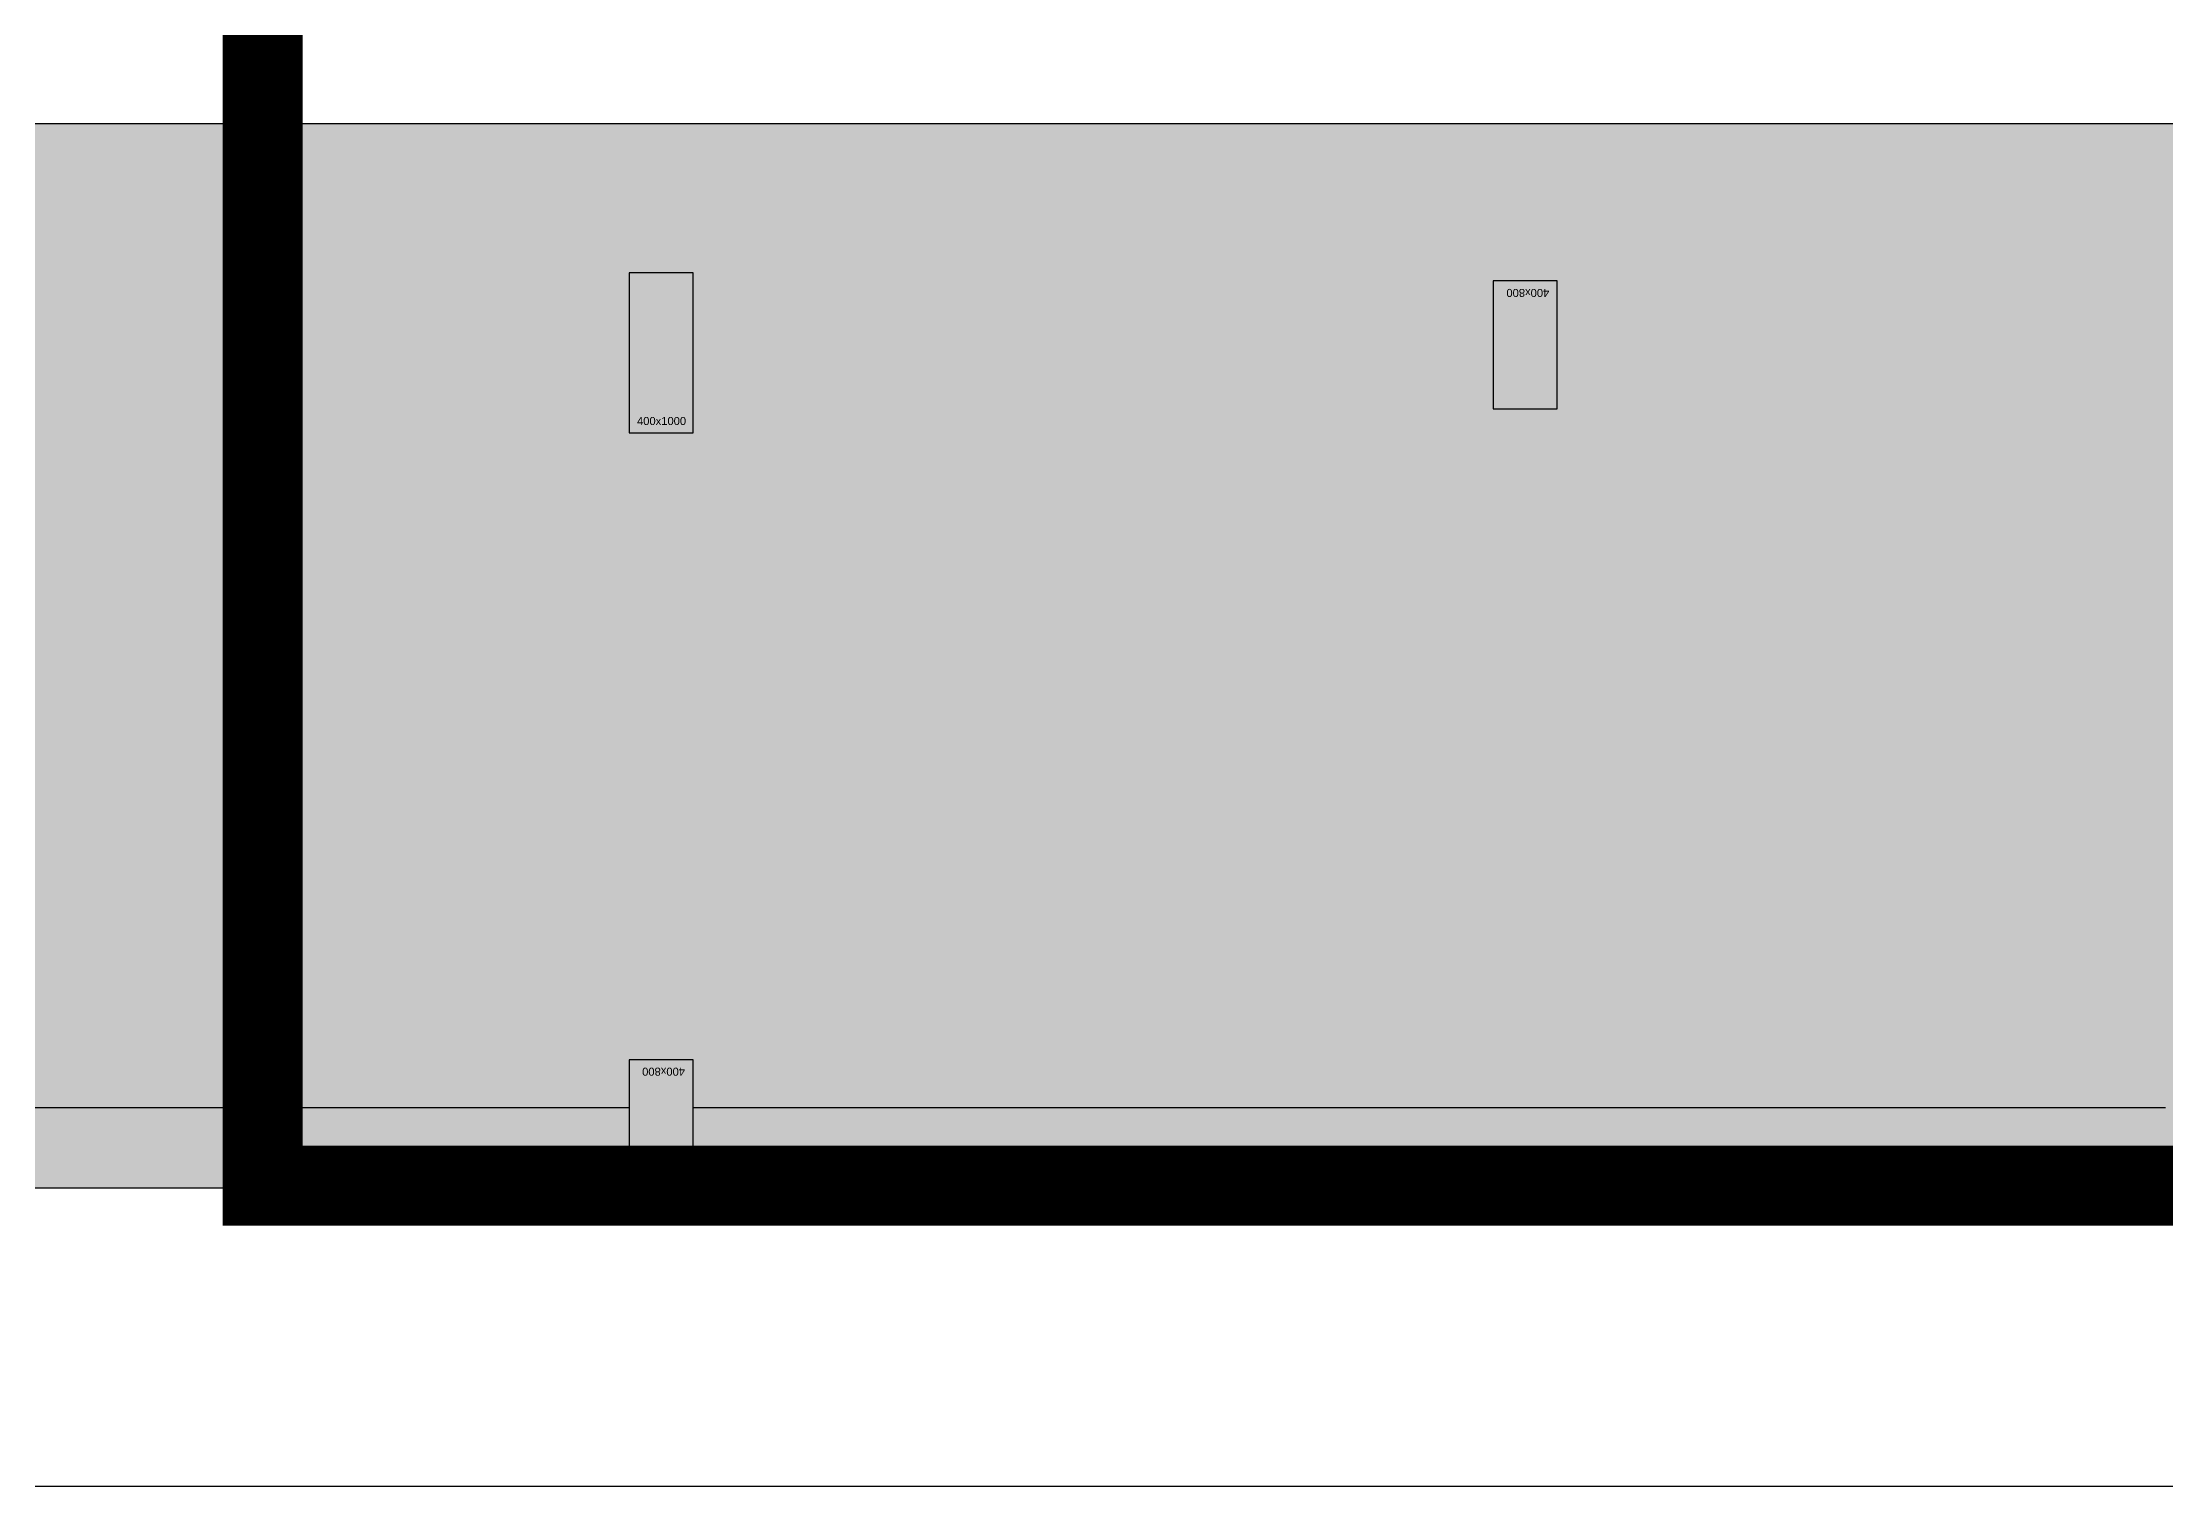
# Model space of a CAD drawing. Header units: millimetres. Extents: x 43843 to 1069877, y 60576 to 148433.
# Drawn here: x 213066 to 226331, y 75030 to 84051 of the extents above; entities that cross this region are included whole.
import ezdxf

# ---------------------------------------------------------------- set-up
doc = ezdxf.new("R2010")
doc.units = ezdxf.units.MM
doc.linetypes.add('HID', pattern=[2.5, 1.5, -1])
doc.linetypes.add('HIDDEN', pattern=[0.375, 0.25, -0.125])
for name, color, linetype in [('8', 8, 'Continuous'), ('S-FND_OUTLINE_지하주차장 기초', 4, 'HID'), ('S-HAT', 252, 'Continuous'), ('XR-지하주차장$0$A-CON', 2, 'Continuous'), ('XR-지하주차장$0$AA-COL', 2, 'Continuous'), ('기초', 7, 'Continuous')]:
    doc.layers.add(name, color=color, linetype=linetype)
doc.layers.add('DEFPOINT', color=142, linetype='Continuous', plot=False)
doc.styles.add('XR-지하주차장$0$Standard', font='arial.ttf')

# ---------------------------------------------------------------- blocks, each defined once
blk = doc.blocks.new('zw$D357')
at = {"layer": 'S-HAT'}
h = blk.add_hatch(dxfattribs=at)
h.set_pattern_fill('GRASS', color=256, scale=20)
h.set_pattern_definition([(90, (-331308.68, 2741039.9), (-359.21, 359.21), [95.25, -623.17]), (45, (-331308.7, 2741039.9), (-359.210245, 359.210245), [95.25, -412.75]), (135, (-331308.7, 2741039.9), (-359.210245, -359.210245), [95.25, -412.75])])
h.paths.add_polyline_path([(-65008, -55192), (-61014, -48545), (-9370, -48545), (-5377, -55192)])
blk.add_lwpolyline([(-70457, 878), (0, 878), (0, -57059), (-70457, -57059)], close=True)
at = {"layer": 'S-FND_OUTLINE_지하주차장 기초'}
blk.add_lwpolyline([(-9370, -48545), (-61014, -48545), (-65008, -55192), (-5377, -55192)], close=True, dxfattribs=at)
at = {"layer": 'XR-지하주차장$0$A-CON'}
for p, q in [((-54210, -54692), (-62210, -54692)), ((-44610, -54692), (-53810, -54692)), ((-70457, -55192), (0, -55192))]:
    blk.add_line(p, q, dxfattribs=at)
at = {"layer": 'XR-지하주차장$0$AA-COL'}
for points in [[(-54210, -50477), (-53810, -50477), (-53810, -49477), (-54210, -49477)], [(-48410, -49527), (-48810, -49527), (-48810, -50327), (-48410, -50327)], [(-53810, -54392), (-54210, -54392), (-54210, -55192), (-53810, -55192)]]:
    blk.add_lwpolyline(points, close=True, dxfattribs=at)
at = {"layer": '기초', "color": 6, "linetype": 'HID', "ltscale": 3, "const_width": 500}
blk.add_lwpolyline([(-56498, -55179), (-56498, -13109), (-51183, -13099), (-51183, -15035), (-51183, -15035), (-51183, -15047), (-37285, -15025), (-37298, -6685), (-14910, -6684), (-14910, -24464), (-14910, -24464), (-14910, -24477), (-13109, -24477), (-13109, -55179)], close=True, dxfattribs=at)
at = {"layer": 'Defpoints', "style": 'XR-지하주차장$0$Standard'}
for p in [(-48460, -49577), (-53860, -54442)]:
    blk.add_text('400x800', height=50, rotation=180, dxfattribs=at).set_placement(p)
blk.add_text('400x1000', height=50, dxfattribs=at).set_placement((-54160, -50427))

msp = doc.modelspace()

# ---------------------------------------------------------------- linework, layer by layer
at = {"layer": 'DEFPOINT', "linetype": 'HID', "ltscale": 3}
msp.add_lwpolyline([(214442.819, 76909.036), (214443.35, 118979.042), (219757.648, 118989.867), (219757.648, 117053.765), (219757.667, 117053.765), (219757.667, 117041.75), (233656.144, 117063.419), (233643.142, 125403.046), (256031.367, 125404.471), (256031.367, 107624.036), (256031.386, 107624.036), (256031.386, 107612.02), (257831.81, 107611.98), (257832.09, 76909.036)], close=True, dxfattribs=at)
at = {"layer": 'DEFPOINT', "linetype": 'HIDDEN', "lineweight": -3}
msp.add_lwpolyline([(261570.711, 83543.613), (209926.848, 83543.626), (205933.075, 76896.872), (265564.476, 76896.872)], close=True, dxfattribs=at)

# ---------------------------------------------------------------- block references
at = {"layer": '8'}
msp.add_blockref('zw$D357', (270941.011, 132088.525), dxfattribs=at)

doc.saveas('drawing.dxf')
